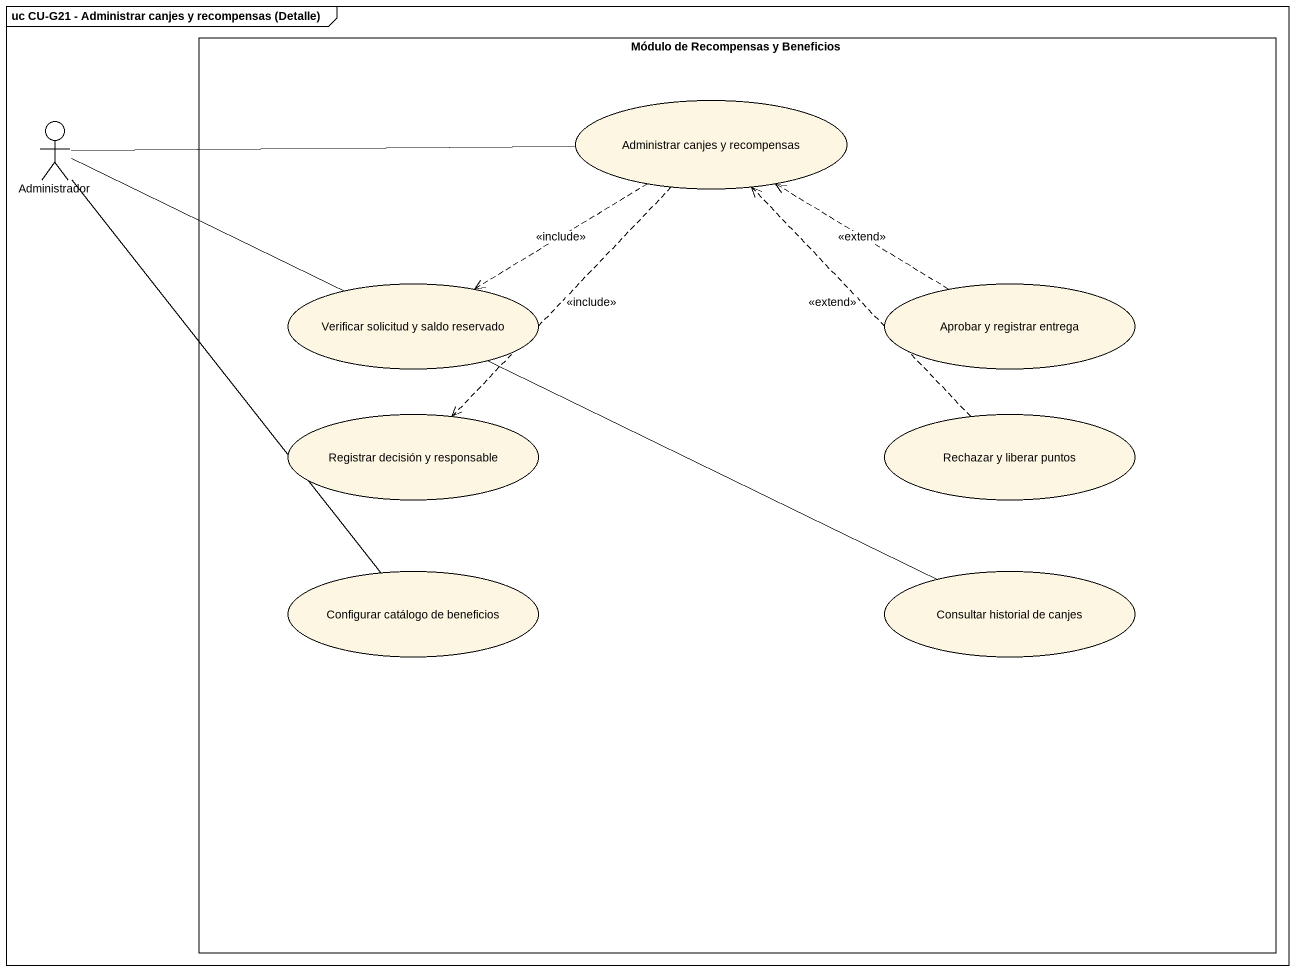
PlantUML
@startuml
mainframe uc CU-G21 - Administrar canjes y recompensas (Detalle)
rectangle "Módulo de Recompensas y Beneficios" as Módulo_de_Recompensas_y {
  usecase "Administrar canjes y recompensas" as Administrar_canjes_y
  usecase "Verificar solicitud y saldo reservado" as Verificar_solicitud_y_saldo
  usecase "Aprobar y registrar entrega" as Aprobar_y_registrar_entrega
  usecase "Registrar decisión y responsable" as Registrar_decisión_y
  usecase "Rechazar y liberar puntos" as Rechazar_y_liberar_puntos
  usecase "Configurar catálogo de beneficios" as Configurar_catálogo_de
  usecase "Consultar historial de canjes" as Consultar_historial_de
}
actor Administrador
Administrar_canjes_y ..> Verificar_solicitud_y_saldo : <<include>>
Administrar_canjes_y ..> Registrar_decisión_y : <<include>>
Administrador -right- Administrar_canjes_y
Administrador -- Configurar_catálogo_de
Administrador -right- Consultar_historial_de
Aprobar_y_registrar_entrega .up.> Administrar_canjes_y : <<extend>>
Rechazar_y_liberar_puntos .up.> Administrar_canjes_y : <<extend>>
@enduml
